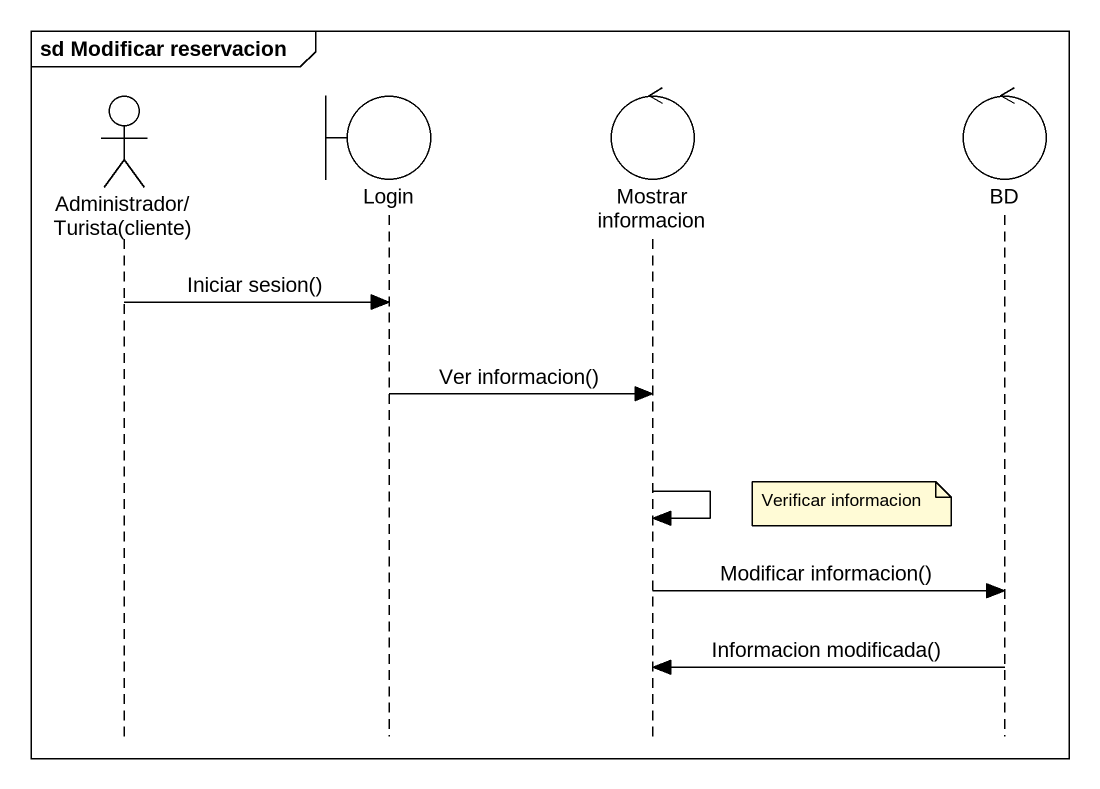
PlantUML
@startuml
mainframe sd Modificar reservacion
hide footbox
actor "Administrador/Turista(cliente)" as Administrador_Turista
boundary Login
control "Mostrar informacion" as Mostrar_informacion
control BD

Administrador_Turista -> Login : Iniciar sesion()
Login -> Mostrar_informacion : Ver informacion()
Mostrar_informacion -> Mostrar_informacion
note left of BD : Verificar informacion
Mostrar_informacion -> BD : Modificar informacion()
BD -> Mostrar_informacion : Informacion modificada()
@enduml
